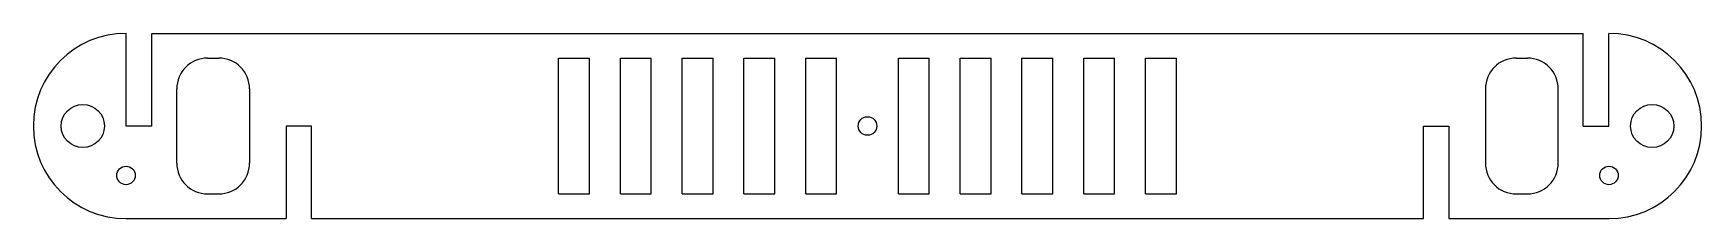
# Model space of a CAD drawing. Header units: millimetres. Extents: x -135 to 135, y -15 to 15.
import ezdxf

# ---------------------------------------------------------------- set-up
doc = ezdxf.new("R2010")
doc.units = ezdxf.units.MM

msp = doc.modelspace()

# ---------------------------------------------------------------- linework, layer by layer
at = {"color": 7, "linetype": 'Continuous', "lineweight": 25}
for p, q in [((-120, 0), (-120, 15)), ((-115.8, 15), (115.8, 15)), ((-115.8, 0), (-115.8, 15)), ((115.8, 0), (115.8, 15)), ((120, 0), (120, 15)), ((-106.8, 11), (-105, 11)), ((-50, -11), (-50, 11)), ((-50, 11), (-45, 11)), ((-45, -11), (-45, 11)), ((-40, -11), (-40, 11)), ((-40, 11), (-35, 11)), ((-35, -11), (-35, 11)), ((-30, -11), (-30, 11)), ((-30, 11), (-25, 11)), ((-25, -11), (-25, 11)), ((-20, -11), (-20, 11)), ((-20, 11), (-15, 11)), ((-15, -11), (-15, 11)), ((-10, -11), (-10, 11)), ((-10, 11), (-5, 11)), ((-5, -11), (-5, 11)), ((5, -11), (5, 11)), ((5, 11), (10, 11)), ((10, -11), (10, 11)), ((15, -11), (15, 11)), ((15, 11), (20, 11)), ((20, -11), (20, 11)), ((25, -11), (25, 11)), ((25, 11), (30, 11)), ((30, -11), (30, 11)), ((35, -11), (35, 11)), ((35, 11), (40, 11)), ((40, -11), (40, 11)), ((45, -11), (45, 11)), ((45, 11), (50, 11)), ((50, -11), (50, 11)), ((105, 11), (106.8, 11)), ((-111.8, -6), (-111.8, 6)), ((-100, 6), (-100, -6)), ((100, 6), (100, -6)), ((111.8, -6), (111.8, 6)), ((-115.8, 0), (-120, 0)), ((-94.1, 0), (-94.1, -15)), ((-90, 0), (-94.1, 0)), ((-90, -15), (-90, 0)), ((90, -15), (90, 0)), ((90, 0), (94.1, 0)), ((94.1, 0), (94.1, -15)), ((115.8, 0), (120, 0)), ((-106.8, -11), (-105, -11)), ((-50, -11), (-45, -11)), ((-40, -11), (-35, -11)), ((-30, -11), (-25, -11)), ((-20, -11), (-15, -11)), ((-10, -11), (-5, -11)), ((5, -11), (10, -11)), ((15, -11), (20, -11)), ((25, -11), (30, -11)), ((35, -11), (40, -11)), ((45, -11), (50, -11)), ((105, -11), (106.8, -11)), ((-120, -15), (-94.1, -15)), ((-90, -15), (90, -15)), ((94.1, -15), (120, -15))]:
    msp.add_line(p, q, dxfattribs=at)
for centre, radius in [((-127, 0), 3.5), ((127, 0), 3.5), ((0, 0), 1.5), ((-120, -8), 1.5), ((120, -8), 1.5)]:
    msp.add_circle(centre, radius, dxfattribs=at)
for centre, radius, start, end in [((-120, 0), 15, 90, 270), ((120, 0), 15, 270, 90), ((-106.8, 6), 5, 90, 180), ((-105, 6), 5, 0, 90), ((105, 6), 5, 90, 180), ((106.8, 6), 5, 0, 90), ((-106.8, -6), 5, 180, 270), ((-105, -6), 5, 270, 0), ((105, -6), 5, 180, 270), ((106.8, -6), 5, 270, 0)]:
    msp.add_arc(centre, radius, start, end, dxfattribs=at)

doc.saveas('drawing.dxf')
